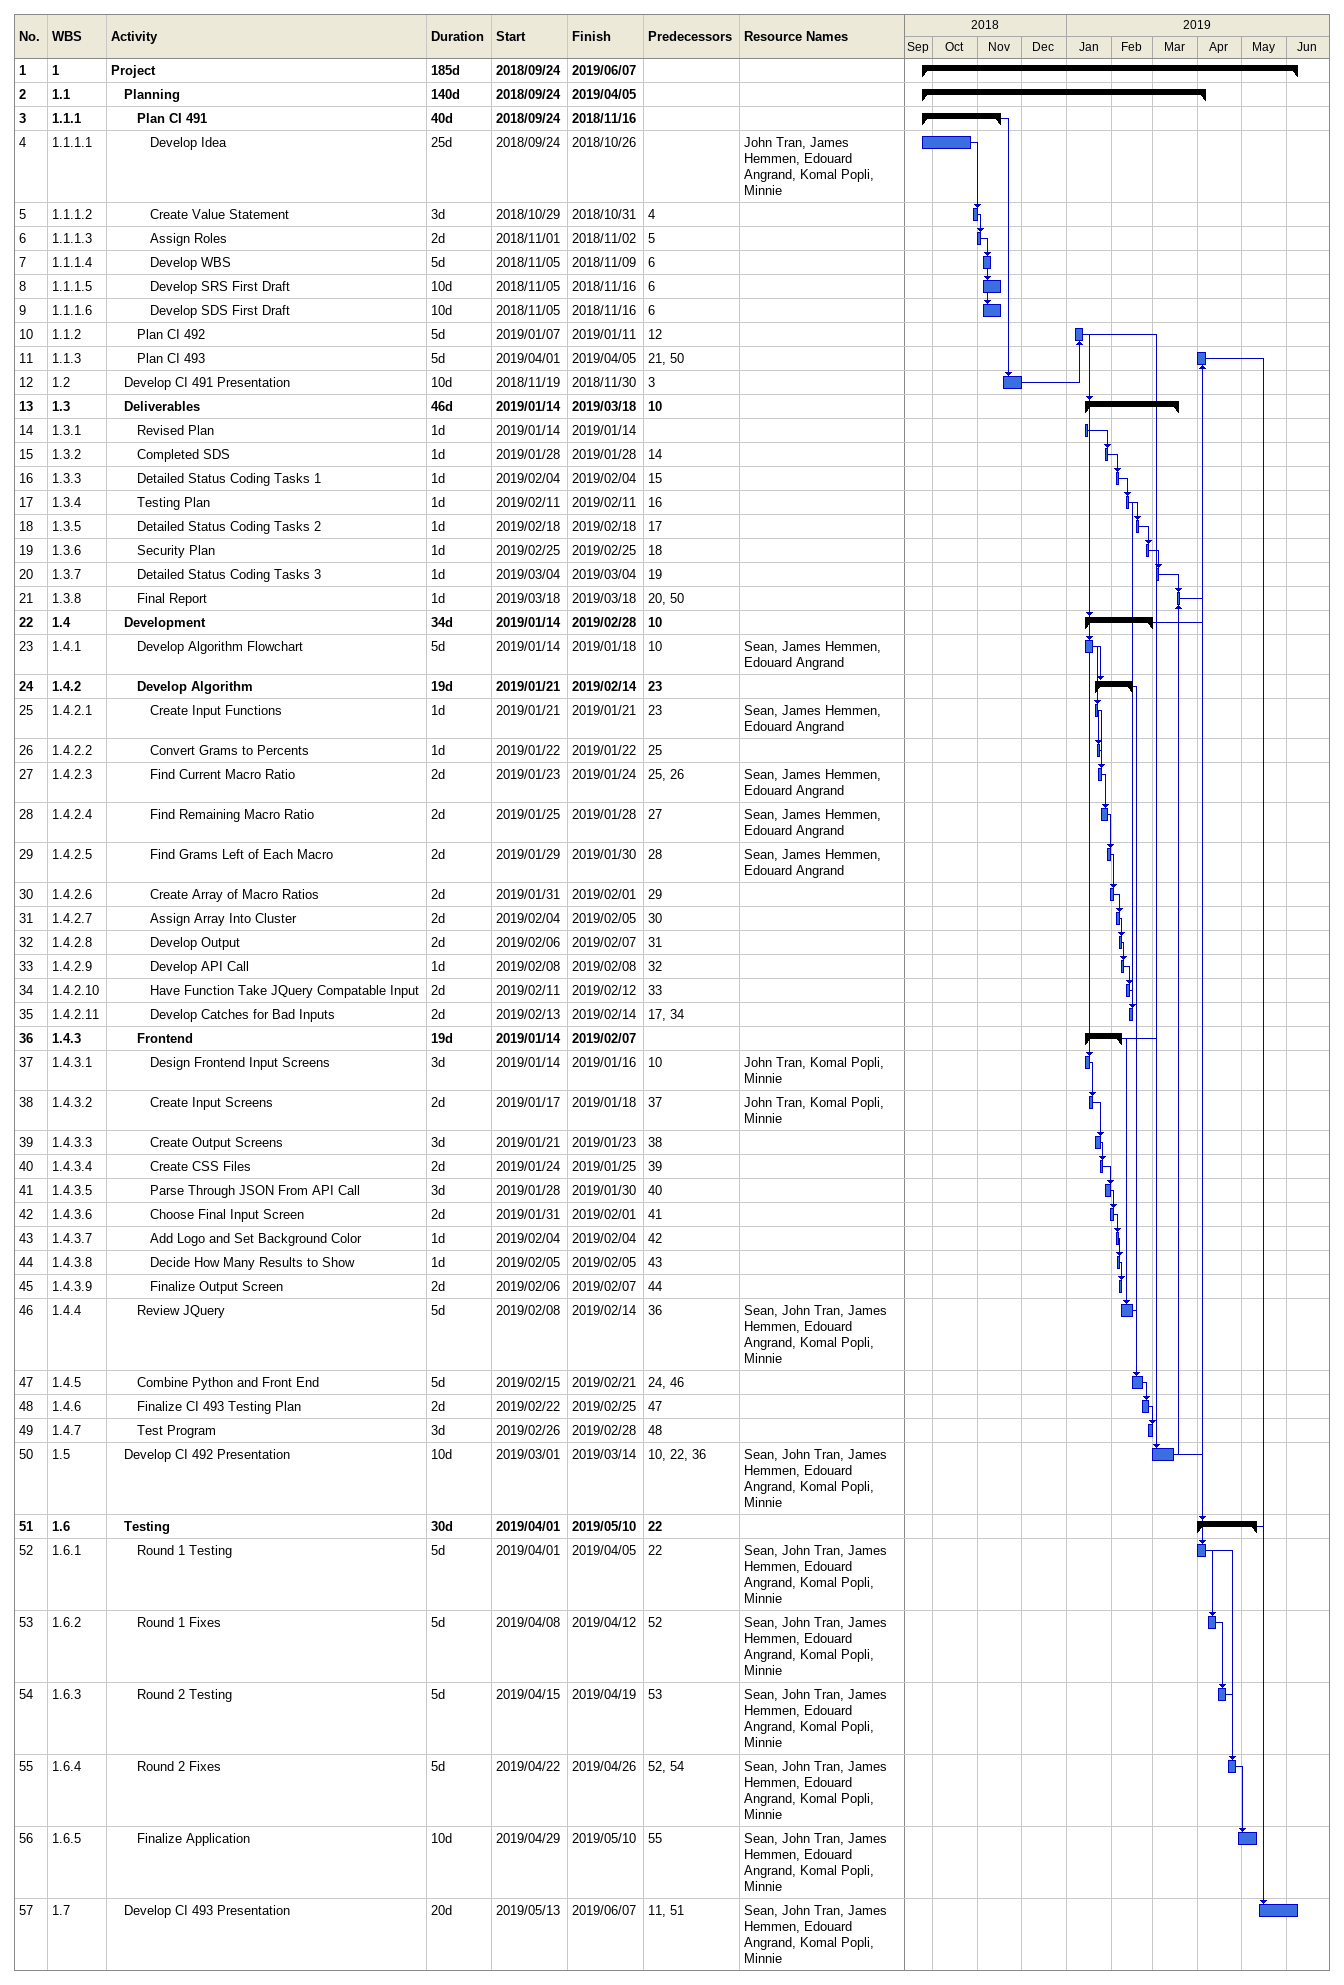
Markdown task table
| ID | WBS | Task | Duration | Start | Finish | Predecessors | Resources |
|---|---|---|---|---|---|---|---|
| 1 | 1 | **Project** | 185d | 2018-09-24 | 2019-06-07 |  |  |
| 2 | 1.1 | **Planning** | 140d | 2018-09-24 | 2019-04-05 |  |  |
| 3 | 1.1.1 | **Plan CI 491** | 40d | 2018-09-24 | 2018-11-16 |  |  |
| 4 | 1.1.1.1 | Develop Idea | 25d | 2018-09-24 | 2018-10-26 |  | John Tran, James Hemmen, Edouard Angrand, Komal Popli, Minnie |
| 5 | 1.1.1.2 | Create Value Statement | 3d | 2018-10-29 | 2018-10-31 | 4 |  |
| 6 | 1.1.1.3 | Assign Roles | 2d | 2018-11-01 | 2018-11-02 | 5 |  |
| 7 | 1.1.1.4 | Develop WBS | 5d | 2018-11-05 | 2018-11-09 | 6 |  |
| 8 | 1.1.1.5 | Develop SRS First Draft | 10d | 2018-11-05 | 2018-11-16 | 6 |  |
| 9 | 1.1.1.6 | Develop SDS First Draft | 10d | 2018-11-05 | 2018-11-16 | 6 |  |
| 10 | 1.1.2 | Plan CI 492 | 5d | 2019-01-07 | 2019-01-11 | 12 |  |
| 11 | 1.1.3 | Plan CI 493 | 5d | 2019-04-01 | 2019-04-05 | 21, 50 |  |
| 12 | 1.2 | Develop CI 491 Presentation | 10d | 2018-11-19 | 2018-11-30 | 3 |  |
| 13 | 1.3 | **Deliverables** | 46d | 2019-01-14 | 2019-03-18 | 10 |  |
| 14 | 1.3.1 | Revised Plan | 1d | 2019-01-14 | 2019-01-14 |  |  |
| 15 | 1.3.2 | Completed SDS | 1d | 2019-01-28 | 2019-01-28 | 14 |  |
| 16 | 1.3.3 | Detailed Status Coding Tasks 1 | 1d | 2019-02-04 | 2019-02-04 | 15 |  |
| 17 | 1.3.4 | Testing Plan | 1d | 2019-02-11 | 2019-02-11 | 16 |  |
| 18 | 1.3.5 | Detailed Status Coding Tasks 2 | 1d | 2019-02-18 | 2019-02-18 | 17 |  |
| 19 | 1.3.6 | Security Plan | 1d | 2019-02-25 | 2019-02-25 | 18 |  |
| 20 | 1.3.7 | Detailed Status Coding Tasks 3 | 1d | 2019-03-04 | 2019-03-04 | 19 |  |
| 21 | 1.3.8 | Final Report | 1d | 2019-03-18 | 2019-03-18 | 20, 50 |  |
| 22 | 1.4 | **Development** | 34d | 2019-01-14 | 2019-02-28 | 10 |  |
| 23 | 1.4.1 | Develop Algorithm Flowchart | 5d | 2019-01-14 | 2019-01-18 | 10 | Sean, James Hemmen, Edouard Angrand |
| 24 | 1.4.2 | **Develop Algorithm** | 19d | 2019-01-21 | 2019-02-14 | 23 |  |
| 25 | 1.4.2.1 | Create Input Functions | 1d | 2019-01-21 | 2019-01-21 | 23 | Sean, James Hemmen, Edouard Angrand |
| 26 | 1.4.2.2 | Convert Grams to Percents | 1d | 2019-01-22 | 2019-01-22 | 25 |  |
| 27 | 1.4.2.3 | Find Current Macro Ratio | 2d | 2019-01-23 | 2019-01-24 | 25, 26 | Sean, James Hemmen, Edouard Angrand |
| 28 | 1.4.2.4 | Find Remaining Macro Ratio | 2d | 2019-01-25 | 2019-01-28 | 27 | Sean, James Hemmen, Edouard Angrand |
| 29 | 1.4.2.5 | Find Grams Left of Each Macro | 2d | 2019-01-29 | 2019-01-30 | 28 | Sean, James Hemmen, Edouard Angrand |
| 30 | 1.4.2.6 | Create Array of Macro Ratios | 2d | 2019-01-31 | 2019-02-01 | 29 |  |
| 31 | 1.4.2.7 | Assign Array Into Cluster | 2d | 2019-02-04 | 2019-02-05 | 30 |  |
| 32 | 1.4.2.8 | Develop Output | 2d | 2019-02-06 | 2019-02-07 | 31 |  |
| 33 | 1.4.2.9 | Develop API Call | 1d | 2019-02-08 | 2019-02-08 | 32 |  |
| 34 | 1.4.2.10 | Have Function Take JQuery Compatable Input | 2d | 2019-02-11 | 2019-02-12 | 33 |  |
| 35 | 1.4.2.11 | Develop Catches for Bad Inputs | 2d | 2019-02-13 | 2019-02-14 | 17, 34 |  |
| 36 | 1.4.3 | **Frontend** | 19d | 2019-01-14 | 2019-02-07 |  |  |
| 37 | 1.4.3.1 | Design Frontend Input Screens | 3d | 2019-01-14 | 2019-01-16 | 10 | John Tran, Komal Popli, Minnie |
| 38 | 1.4.3.2 | Create Input Screens | 2d | 2019-01-17 | 2019-01-18 | 37 | John Tran, Komal Popli, Minnie |
| 39 | 1.4.3.3 | Create Output Screens | 3d | 2019-01-21 | 2019-01-23 | 38 |  |
| 40 | 1.4.3.4 | Create CSS Files | 2d | 2019-01-24 | 2019-01-25 | 39 |  |
| 41 | 1.4.3.5 | Parse Through JSON From API Call | 3d | 2019-01-28 | 2019-01-30 | 40 |  |
| 42 | 1.4.3.6 | Choose Final Input Screen | 2d | 2019-01-31 | 2019-02-01 | 41 |  |
| 43 | 1.4.3.7 | Add Logo and Set Background Color | 1d | 2019-02-04 | 2019-02-04 | 42 |  |
| 44 | 1.4.3.8 | Decide How Many Results to Show | 1d | 2019-02-05 | 2019-02-05 | 43 |  |
| 45 | 1.4.3.9 | Finalize Output Screen | 2d | 2019-02-06 | 2019-02-07 | 44 |  |
| 46 | 1.4.4 | Review JQuery | 5d | 2019-02-08 | 2019-02-14 | 36 | Sean, John Tran, James Hemmen, Edouard Angrand, Komal Popli, Minnie |
| 47 | 1.4.5 | Combine Python and Front End | 5d | 2019-02-15 | 2019-02-21 | 24, 46 |  |
| 48 | 1.4.6 | Finalize CI 493 Testing Plan | 2d | 2019-02-22 | 2019-02-25 | 47 |  |
| 49 | 1.4.7 | Test Program | 3d | 2019-02-26 | 2019-02-28 | 48 |  |
| 50 | 1.5 | Develop CI 492 Presentation | 10d | 2019-03-01 | 2019-03-14 | 10, 22, 36 | Sean, John Tran, James Hemmen, Edouard Angrand, Komal Popli, Minnie |
| 51 | 1.6 | **Testing** | 30d | 2019-04-01 | 2019-05-10 | 22 |  |
| 52 | 1.6.1 | Round 1 Testing | 5d | 2019-04-01 | 2019-04-05 | 22 | Sean, John Tran, James Hemmen, Edouard Angrand, Komal Popli, Minnie |
| 53 | 1.6.2 | Round 1 Fixes | 5d | 2019-04-08 | 2019-04-12 | 52 | Sean, John Tran, James Hemmen, Edouard Angrand, Komal Popli, Minnie |
| 54 | 1.6.3 | Round 2 Testing | 5d | 2019-04-15 | 2019-04-19 | 53 | Sean, John Tran, James Hemmen, Edouard Angrand, Komal Popli, Minnie |
| 55 | 1.6.4 | Round 2 Fixes | 5d | 2019-04-22 | 2019-04-26 | 52, 54 | Sean, John Tran, James Hemmen, Edouard Angrand, Komal Popli, Minnie |
| 56 | 1.6.5 | Finalize Application | 10d | 2019-04-29 | 2019-05-10 | 55 | Sean, John Tran, James Hemmen, Edouard Angrand, Komal Popli, Minnie |
| 57 | 1.7 | Develop CI 493 Presentation | 20d | 2019-05-13 | 2019-06-07 | 11, 51 | Sean, John Tran, James Hemmen, Edouard Angrand, Komal Popli, Minnie |
